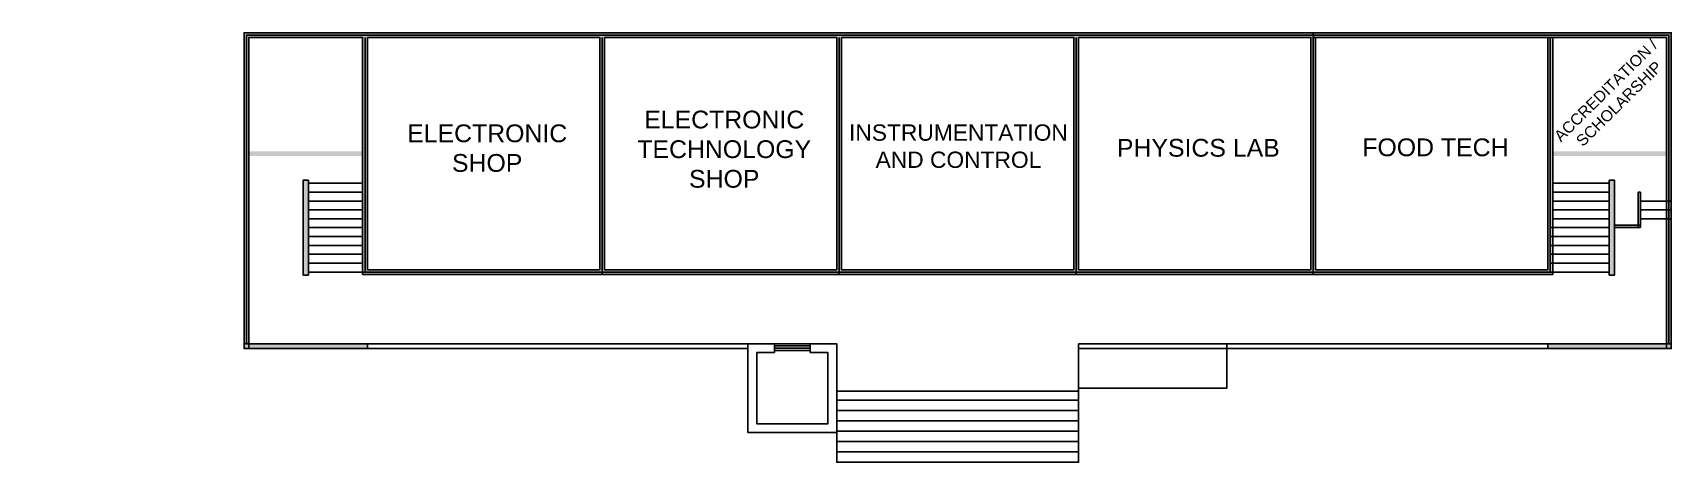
# Model space of a CAD drawing. Header units: centimetres. Extents: x 6412 to 61705, y 9642 to 24142.
import ezdxf

# ---------------------------------------------------------------- set-up
doc = ezdxf.new("R2010")
doc.units = ezdxf.units.CM
doc.layers.add('hatches', color=7, linetype='Continuous')
doc.styles.get("Standard").update_dxf_attribs({"font": 'arial.ttf'})

msp = doc.modelspace()

# ---------------------------------------------------------------- hatches: boundary and pattern name
at = {"layer": 'hatches'}
h = msp.add_hatch(color=256, dxfattribs=at)
h.dxf.hatch_style = 1
h.paths.add_polyline_path([(57625, 23982), (57545, 23982), (57545, 20882), (57545, 16142), (49705, 16142), (49705, 23982), (49625, 23982), (49625, 16062), (57625, 16062)])
h.paths.add_polyline_path([(8106, 15391), (9189, 15391), (9189, 15844), (8106, 15844)], flags=9)
h.paths.add_polyline_path([(6412, 15394), (6949, 15394), (6949, 15847), (6412, 15847)], flags=9)
h.paths.add_polyline_path([(8097, 15392), (8103, 15392), (8103, 15397), (8097, 15397)], flags=9)
h.paths.add_polyline_path([(58192, 15340), (59275, 15340), (59275, 15793), (58192, 15793)], flags=9)
h.paths.add_polyline_path([(60427, 15343), (60964, 15343), (60964, 15797), (60427, 15797)], flags=9)
h.paths.add_polyline_path([(60205, 15342), (60211, 15342), (60211, 15347), (60205, 15347)], flags=9)
h = msp.add_hatch(color=256, dxfattribs=at)
h.dxf.hatch_style = 1
h.paths.add_polyline_path([(49625, 24062), (41625, 24062), (33625, 24062), (25625, 24062), (21625, 24062), (21625, 23982), (25545, 23982), (25545, 20062), (25705, 20062), (25705, 23982), (33545, 23982), (33545, 20062), (33705, 20062), (33705, 23982), (41545, 23982), (41545, 20062), (41705, 20062), (41705, 23982), (49545, 23982), (49545, 20062), (49625, 20062), (49625, 23982)])
h.paths.add_polyline_path([(49625, 24142), (41545, 24142), (33545, 24142), (25545, 24142), (17545, 24142), (13545, 24142), (13545, 24062), (15625, 24062), (17625, 24062), (25625, 24062), (33625, 24062), (41625, 24062), (49625, 24062)])
h = msp.add_hatch(color=256, dxfattribs=at)
h.dxf.hatch_style = 1
h.paths.add_polyline_path([(15625, 24062), (13625, 24062), (13625, 20962), (13625, 19912), (13705, 19912), (13705, 23982), (15625, 23982)])
h.paths.add_polyline_path([(13625, 24062), (13545, 24062), (13545, 20882), (13545, 19912), (13625, 19912), (13625, 20962)])
h = msp.add_hatch(color=256, dxfattribs=at)
h.dxf.hatch_style = 1
h.paths.add_polyline_path([(21625, 24062), (17625, 24062), (15625, 24062), (15625, 23982), (17545, 23982), (17545, 21042), (17545, 20062), (17705, 20062), (17705, 23982), (21625, 23982)])
h = msp.add_hatch(color=256, dxfattribs=at)
h.dxf.hatch_style = 1
h.paths.add_polyline_path([(17625, 23982), (17545, 23982), (17545, 21042), (17545, 16062), (17625, 16062)])
h = msp.add_hatch(color=256, dxfattribs=at)
h.dxf.hatch_style = 1
h.paths.add_polyline_path([(25625, 23982), (25545, 23982), (25545, 16142), (17705, 16142), (17705, 23982), (17625, 23982), (17625, 16062), (25625, 16062)])
h = msp.add_hatch(color=256, dxfattribs=at)
h.dxf.hatch_style = 1
h.paths.add_polyline_path([(33625, 23982), (33545, 23982), (33545, 16142), (25705, 16142), (25705, 23982), (25625, 23982), (25625, 16062), (33625, 16062)])
h = msp.add_hatch(color=256, dxfattribs=at)
h.dxf.hatch_style = 1
h.paths.add_polyline_path([(41625, 23982), (41545, 23982), (41545, 16142), (33705, 16142), (33705, 23982), (33625, 23982), (33625, 16062), (41625, 16062)])
h = msp.add_hatch(color=256, dxfattribs=at)
h.dxf.hatch_style = 1
h.paths.add_polyline_path([(49625, 23982), (49545, 23982), (49545, 16142), (41705, 16142), (41705, 23982), (41625, 23982), (41625, 16062), (49625, 16062)])
h = msp.add_hatch(color=256, dxfattribs=at)
h.dxf.hatch_style = 1
h.paths.add_polyline_path([(61625, 24062), (57625, 24062), (53625, 24062), (53625, 23982), (57545, 23982), (61545, 23982), (61545, 21042), (61545, 20062), (61625, 20062)], flags=17)
h.paths.add_polyline_path([(61705, 24142), (57545, 24142), (49625, 24142), (49625, 24062), (57625, 24062), (61625, 24062), (61625, 20962), (61625, 20062), (61705, 20062)])
h.paths.add_polyline_path([(53625, 24062), (49625, 24062), (49625, 23982), (53625, 23982)], flags=17)
h = msp.add_hatch(color=256, dxfattribs=at)
h.dxf.hatch_style = 1
h.paths.add_polyline_path([(57705, 23982), (57625, 23982), (57625, 16062), (57705, 16062)])
h = msp.add_hatch(color=256, dxfattribs=at)
h.dxf.hatch_style = 1
h.paths.add_polyline_path([(61545, 20062), (57705, 20062), (57705, 19982), (61545, 19982)])
h.paths.add_polyline_path([(61545, 20142), (57705, 20142), (57705, 20062), (61545, 20062)])
h.paths.add_polyline_path([(61705, 20062), (61625, 20062), (61625, 19982), (61705, 19982)])
h.paths.add_polyline_path([(61625, 20062), (61545, 20062), (61545, 19982), (61625, 19982)])
h.paths.add_polyline_path([(61705, 19982), (61625, 19982), (61625, 13642), (61705, 13642)])
h.paths.add_polyline_path([(61625, 19982), (61545, 19982), (61545, 13642), (61625, 13642)])
h.paths.add_polyline_path([(13625, 19982), (13545, 19982), (13545, 13642), (13625, 13642)])
h.paths.add_polyline_path([(13705, 19982), (13625, 19982), (13625, 19062), (13625, 13642), (13705, 13642)])
h = msp.add_hatch(color=256, dxfattribs=at)
h.dxf.hatch_style = 1
h.paths.add_polyline_path([(17545, 20142), (13705, 20142), (13705, 20062), (17545, 20062)])
h.paths.add_polyline_path([(17545, 20062), (13705, 20062), (13705, 19982), (17545, 19982)])
h = msp.add_hatch(color=256, dxfattribs=at)
h.dxf.hatch_style = 1
h.paths.add_polyline_path([(15715, 19162), (15535, 19162), (15535, 15962), (15715, 15962)])
h = msp.add_hatch(color=256, dxfattribs=at)
h.dxf.hatch_style = 1
h.paths.add_polyline_path([(59795, 19162), (59615, 19162), (59615, 15962), (59795, 15962)])
h = msp.add_hatch(color=256, dxfattribs=at)
h.dxf.hatch_style = 1
h.paths.add_polyline_path([(60670, 18762), (60590, 18762), (60590, 17642), (60670, 17642)])
h.paths.add_polyline_path([(60670, 17642), (60590, 17642), (60590, 17562), (60670, 17562)])
h.paths.add_polyline_path([(60590, 17642), (59795, 17642), (59795, 17562), (60590, 17562)])
h = msp.add_hatch(color=256, dxfattribs=at)
h.dxf.hatch_style = 1
h.paths.add_polyline_path([(57705, 15982), (57705, 16062), (57625, 16062), (49625, 16062), (49625, 15982)])
h.paths.add_polyline_path([(8106, 15391), (9189, 15391), (9189, 15844), (8106, 15844)], flags=9)
h.paths.add_polyline_path([(6412, 15394), (6949, 15394), (6949, 15847), (6412, 15847)], flags=9)
h.paths.add_polyline_path([(8097, 15392), (8103, 15392), (8103, 15397), (8097, 15397)], flags=9)
h.paths.add_polyline_path([(58192, 15340), (59275, 15340), (59275, 15793), (58192, 15793)], flags=9)
h.paths.add_polyline_path([(60427, 15343), (60964, 15343), (60964, 15797), (60427, 15797)], flags=9)
h.paths.add_polyline_path([(60205, 15342), (60211, 15342), (60211, 15347), (60205, 15347)], flags=9)
h = msp.add_hatch(color=256, dxfattribs=at)
h.dxf.hatch_style = 1
h.paths.add_polyline_path([(25625, 16062), (17625, 16062), (17545, 16062), (17545, 15982), (25625, 15982)])
h = msp.add_hatch(color=256, dxfattribs=at)
h.dxf.hatch_style = 1
h.paths.add_polyline_path([(33625, 16062), (25625, 16062), (25625, 15982), (33625, 15982)])
h = msp.add_hatch(color=256, dxfattribs=at)
h.dxf.hatch_style = 1
h.paths.add_polyline_path([(41625, 16062), (33625, 16062), (33625, 15982), (41625, 15982)])
h = msp.add_hatch(color=256, dxfattribs=at)
h.dxf.hatch_style = 1
h.paths.add_polyline_path([(41625, 16062), (41625, 15982), (49625, 15982), (49625, 16062)])
h = msp.add_hatch(color=256, dxfattribs=at)
h.dxf.hatch_style = 1
h.paths.add_polyline_path([(61705, 13642), (61545, 13642), (61545, 13482), (61705, 13482)])
h.paths.add_polyline_path([(13705, 13642), (13545, 13642), (13545, 13482), (13705, 13482)])
h = msp.add_hatch(color=256, dxfattribs=at)
h.dxf.hatch_style = 1
h.paths.add_polyline_path([(17705, 13642), (13705, 13642), (13705, 13482), (17705, 13482)])
h.paths.add_polyline_path([(61545, 13642), (57545, 13642), (57545, 13482), (61545, 13482)])

# ---------------------------------------------------------------- linework, layer by layer
for p, q in [((49625, 23982), (49625, 24142)), ((49625, 23982), (49625, 24142)), ((15535, 19062), (15535, 16062)), ((15715, 19062), (15715, 16062)), ((59615, 19062), (59615, 16062)), ((59795, 19062), (59795, 16062)), ((60590, 17562), (60590, 18762)), ((60670, 17562), (60670, 18762)), ((13705, 13642), (13545, 13642)), ((13705, 13642), (13705, 13482)), ((17705, 13642), (17705, 13482)), ((57545, 13642), (57545, 13482)), ((61545, 13642), (61705, 13642)), ((61545, 13642), (61545, 13482))]:
    msp.add_line(p, q, dxfattribs=at)
for points in [[(17705, 24142), (13545, 24142), (13545, 20882)], [(13705, 13482), (13545, 13482), (13545, 24142), (17705, 24142)], [(13545, 24142), (13545, 13482), (13705, 13482)], [(13625, 24062), (13625, 13642)], [(13625, 24062), (17625, 24062)], [(13625, 24062), (13625, 20962)], [(17625, 24062), (13625, 24062), (13625, 20962)], [(13625, 13642), (13625, 24062)], [(17545, 21042), (17545, 23982), (13705, 23982), (13705, 21042)], [(13705, 23982), (13705, 13642)], [(17545, 24142), (25705, 24142)], [(25705, 15982), (17545, 15982), (17545, 23982)], [(17625, 24062), (25625, 24062)], [(17625, 16062), (17625, 23982)], [(17625, 20962), (17625, 23982)], [(17625, 23982), (17625, 16062)], [(25625, 23982), (25625, 16062), (17625, 16062)], [(17705, 20882), (17705, 23982)], [(17705, 23982), (17705, 16142)], [(25545, 24142), (33705, 24142)], [(25545, 16142), (25545, 23982)], [(25625, 24062), (33625, 24062)], [(33625, 23982), (33625, 16062), (25625, 16062), (25625, 23982)], [(25705, 23982), (25705, 16142)], [(33545, 24142), (41705, 24142)], [(33545, 16142), (33545, 23982)], [(33625, 24062), (41625, 24062)], [(41625, 23982), (41625, 16062), (33625, 16062), (33625, 23982)], [(33705, 23982), (33705, 16142)], [(41545, 24142), (49625, 24142)], [(41545, 24142), (49625, 24142)], [(41545, 16142), (41545, 23982)], [(41545, 16142), (41545, 23982)], [(41625, 24062), (49625, 24062)], [(49625, 23982), (49625, 16062), (41625, 16062), (41625, 23982)], [(41705, 23982), (41705, 16142)], [(49545, 16142), (49545, 23982)], [(49625, 24142), (57705, 24142)], [(61545, 13482), (61705, 13482), (61705, 24142), (49625, 24142)], [(49625, 24062), (57625, 24062)], [(61625, 13642), (61625, 24062), (49625, 24062)], [(57625, 23982), (57625, 16062), (49625, 16062), (49625, 23982)], [(57705, 23982), (57705, 15982), (49625, 15982)], [(49625, 23982), (49625, 16062)], [(61545, 13642), (61545, 23982), (49625, 23982)], [(49625, 16062), (49625, 23982)], [(49705, 23982), (49705, 16142)], [(61705, 20882), (61705, 24142), (57545, 24142)], [(57545, 23982), (57545, 20882)], [(61625, 20962), (61625, 24062), (57625, 24062)], [(57625, 23982), (57625, 20962)], [(57625, 23982), (57625, 20962)], [(61545, 21042), (61545, 23982), (57705, 23982), (57705, 21042)], [(13625, 20962), (13625, 19062)], [(15715, 19062), (17545, 19062)], [(17545, 19062), (15715, 19062)], [(57705, 19062), (59615, 19062)], [(59615, 19062), (57705, 19062)], [(17545, 18762), (15715, 18762)], [(17545, 18461), (15715, 18461)], [(59615, 18762), (57705, 18762)], [(59615, 18461), (57705, 18461)], [(60590, 18762), (60670, 18762)], [(61705, 18461), (60670, 18461)], [(17545, 18162), (15715, 18162)], [(15718, 17861), (15715, 17861)], [(17545, 17861), (15715, 17861)], [(59615, 18162), (57705, 18162)], [(58618, 17861), (57705, 17861)], [(59615, 17861), (57785, 17861)], [(61705, 18162), (60670, 18162)], [(61705, 17861), (60670, 17861)], [(17545, 17562), (15715, 17562)], [(17545, 17261), (15715, 17261)], [(57625, 17562), (57625, 17261)], [(59615, 17562), (57625, 17562)], [(59615, 17261), (57625, 17261)], [(60670, 17642), (59795, 17642)], [(60670, 17562), (59795, 17562)], [(17545, 16962), (15715, 16962)], [(17545, 16662), (15715, 16662)], [(59615, 16962), (57625, 16962)], [(59615, 16662), (57625, 16662)], [(17545, 16362), (15715, 16362)], [(17545, 16062), (15715, 16062)], [(17545, 16062), (17625, 16062)], [(25625, 16062), (25625, 15982)], [(33625, 16062), (33625, 15982)], [(41625, 16062), (41625, 15982)], [(49625, 16062), (49625, 15982)], [(49625, 16062), (49625, 15982)], [(59615, 16362), (57625, 16362)], [(59615, 16062), (57625, 16062)], [(33705, 15982), (25545, 15982)], [(41705, 15982), (33545, 15982)], [(49625, 15982), (41545, 15982)], [(49625, 15982), (41545, 15982)], [(49625, 15982), (49545, 15982)], [(49705, 15982), (49625, 15982)], [(13705, 13642), (13705, 13482)], [(13705, 13642), (33545, 13642)], [(17705, 13482), (17705, 13482), (13705, 13482)], [(13705, 13482), (30545, 13482)], [(30545, 13642), (31444, 13642)], [(32645, 13642), (33545, 13642), (33545, 10642), (30545, 10642), (30545, 13642)], [(32645, 13342), (33245, 13342), (33245, 10942), (30845, 10942), (30845, 13342), (31445, 13342)], [(31444, 13642), (31445, 13417), (31445, 13342)], [(31445, 13417), (31445, 13567), (32645, 13567), (32645, 13417), (31445, 13417), (31445, 13492), (32645, 13492), (32645, 13417), (31445, 13417)], [(32645, 13567), (32645, 13642)], [(32645, 13342), (32645, 13642)], [(41705, 13642), (41705, 9642), (33545, 9642), (33545, 13642)], [(41705, 13642), (43125, 13642)], [(41705, 13642), (41705, 12142), (46705, 12142), (46705, 13642)], [(41705, 13482), (61545, 13482)], [(43125, 13642), (61545, 13642)], [(61545, 13642), (61545, 13482)], [(61545, 13642), (61705, 13642)], [(61545, 13482), (61705, 13482)], [(41705, 12042), (33545, 12042)], [(41705, 11742), (33545, 11742)], [(41705, 11392), (33545, 11392)], [(41705, 11042), (33545, 11042)], [(41705, 10692), (33545, 10692)], [(41705, 10342), (33545, 10342)], [(41705, 9992), (33545, 9992)], [(41705, 9642), (33545, 9642)]]:
    msp.add_lwpolyline(points, dxfattribs=at)
for points in [[(17705, 23982), (25545, 23982), (25545, 16142), (17705, 16142)], [(25705, 23982), (33545, 23982), (33545, 16142), (25705, 16142)], [(33705, 23982), (41545, 23982), (41545, 16142), (33705, 16142)], [(41705, 23982), (49545, 23982), (49545, 16142), (41705, 16142)], [(49705, 23982), (57545, 23982), (57545, 16142), (49705, 16142)], [(15715, 19162), (15535, 19162), (15535, 15962), (15715, 15962)], [(59795, 19162), (59615, 19162), (59615, 15962), (59795, 15962)]]:
    msp.add_lwpolyline(points, close=True, dxfattribs=at)

# ---------------------------------------------------------------- texts
at = {"layer": 'hatches', "insert": (57178, 20175), "char_height": 380, "attachment_point": 1, "rotation": 44.6313}
msp.add_mtext_dynamic_manual_height_columns('\\pxqc;ACCREDITATION / SCHOLARSHIP', width=6140.29, gutter_width=12.5, heights=[0], dxfattribs=at)
at = {"layer": 'hatches', "attachment_point": 1}
for s, insert, char_height in [('\\pxqc;ELECTRONIC SHOP', (18677, 21047), 600), ('\\pxqc;ELECTRONIC TECHNOLOGY SHOP', (26677, 21512), 600), ('\\pxqc;INSTRUMENTATION AND CONTROL', (34581, 21047), 550), ('\\pxqc;PHYSICS LAB', (42677, 20558), 600), ('\\pxqc;FOOD TECH', (50677, 20574), 600)]:
    msp.add_mtext_dynamic_manual_height_columns(s, width=6140.29, gutter_width=12.5, heights=[0], dxfattribs=dict(at, insert=insert, char_height=char_height))

doc.saveas('drawing.dxf')
